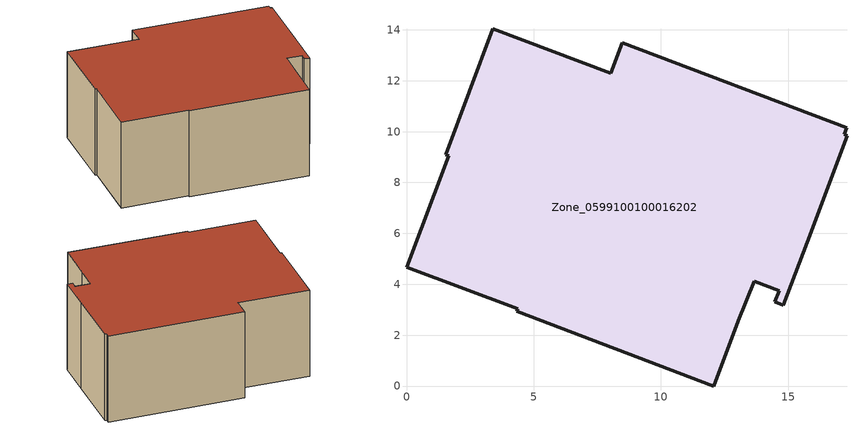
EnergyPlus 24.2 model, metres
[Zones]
Zone_0599100100016202
 floor ground (C_G): 8.47,13.49 17.3,10.14 17.2,9.89 17.31,9.85 15.75,5.66 14.81,3.18 14.48,3.32 14.65,3.74 13.67,4.12 13.04,2.57 12.06,0 4.33,2.94 4.37,3.04 0,4.67 1.66,9.05 1.53,9.1 3.39,14.04 8.02,12.29 z0
 wall outside (C_F): 4.37,3.04 4.33,2.94 12.06,0 13.04,2.57 13.67,4.12 14.65,3.74 14.48,3.32 14.81,3.18 15.75,5.66 17.31,9.85 17.2,9.89 17.3,10.14 8.47,13.49 8.02,12.29 3.39,14.04 1.53,9.1 1.66,9.05 0,4.67 4.37,3.04 z0:6.4
 roof outside (C_R): 17.3,10.14 8.47,13.49 8.02,12.29 3.39,14.04 1.53,9.1 1.66,9.05 0,4.67 4.37,3.04 4.33,2.94 12.06,0 13.04,2.57 13.67,4.12 14.65,3.74 14.48,3.32 14.81,3.18 15.75,5.66 17.31,9.85 17.2,9.89 z6.4
[BUILDING]
Pand.0599100100016202: North Axis=0; Terrain=City; Loads Convergence Tolerance Value=0.04; Temperature Convergence Tolerance Value=0.4; Solar Distribution=FullExterior; Maximum Number of Warmup Days=25; Minimum Number of Warmup Days=1
[Site:Location]
Rotterdam.The.Hague.AP_ZH_NLD Design_Conditions: Latitude=51.96; Longitude=4.45; Time Zone=1; Elevation=-4.5
[SITE:GROUNDTEMPERATURE:BUILDINGSURFACE]
18, 18, 18, 18, 18, 18, 18, 18, 18, 18, 18, 18
[MATERIAL] Thermal Absorptance=0.9; Solar Absorptance=0.7; Visible Absorptance=0.7
Name | Roughness | Thickness | Conductivity | Density | Specific Heat
G.D.2015-2018 | MediumSmooth | 0.15 | 0.0428571 | 540 | 1210
F.D.2015-2018 | Rough | 0.3 | 0.0666667 | 1920 | 840
R.D.2015-2018 | MediumRough | 0.2 | 0.0333333 | 1500 | 1000
[CONSTRUCTION]
C_G: G.D.2015-2018
C_F: F.D.2015-2018
C_R: R.D.2015-2018
[ZONE]
Zone_0599100100016202: Type=1; Multiplier=1; Ceiling Height=Autocalculate; Volume=Autocalculate; Floor Area=autocalculate; Part of Total Floor Area=Yes
[ZONEINFILTRATION:DESIGNFLOWRATE]
Infil_Zone_0599100100016202: Zone or ZoneList or Space or SpaceList=Zone_0599100100016202; Schedule=AlwaysOn; Design Flow Rate Calculation Method=Flow/Area; Flow Rate per Floor Area=0.0021; Constant Term Coefficient=1; Temperature Term Coefficient=0; Velocity Term Coefficient=0; Velocity Squared Term Coefficient=0
[HVACTEMPLATE:ZONE:IDEALLOADSAIRSYSTEM]
Zone_0599100100016202: Maximum Heating Supply Air Temperature=50; Minimum Cooling Supply Air Temperature=13; Maximum Heating Supply Air Humidity Ratio=0.0156; Minimum Cooling Supply Air Humidity Ratio=0.0077; Heating Limit=NoLimit; Cooling Limit=NoLimit; Dehumidification Control Type=ConstantSensibleHeatRatio; Cooling Sensible Heat Ratio=0.7; Dehumidification Setpoint=60; Humidification Control Type=None; Humidification Setpoint=30; Outdoor Air Method=None; Outdoor Air Flow Rate per Person=0.00944; Outdoor Air Flow Rate per Zone Floor Area=0; Outdoor Air Flow Rate per Zone=0; Demand Controlled Ventilation Type=None; Outdoor Air Economizer Type=NoEconomizer; Heat Recovery Type=None; Sensible Heat Recovery Effectiveness=0.7; Latent Heat Recovery Effectiveness=0.65
[ZONECONTROL:THERMOSTAT]
ThermostatControl_Zone_0599100100016202: Zone or ZoneList=Zone_0599100100016202; Control Type Schedule=DualSetpointControlType; Control 1=Thermostat_Zone_0599100100016202; Temperature Difference Between Cutout And Setpoint=0
[THERMOSTATSETPOINT:DUALSETPOINT]
Thermostat_Zone_0599100100016202: Heating Setpoint Temperature Schedule=HeatingSetpoint_Zone_0599100100016202; Cooling Setpoint Temperature Schedule=CoolingSetpoint_Zone_0599100100016202
[SCHEDULE:COMPACT]
HeatingSetpoint_Zone_0599100100016202: Through: 12/31, For: AllDays, Until: 24:00, 21
CoolingSetpoint_Zone_0599100100016202: Through: 12/31, For: AllDays, Until: 24:00, 24
DualSetpointControlType: Through: 12/31, For: AllDays, Until: 24:00, 4
AlwaysOn: Through: 12/31, For: AllDays, Until: 24:00, 1
